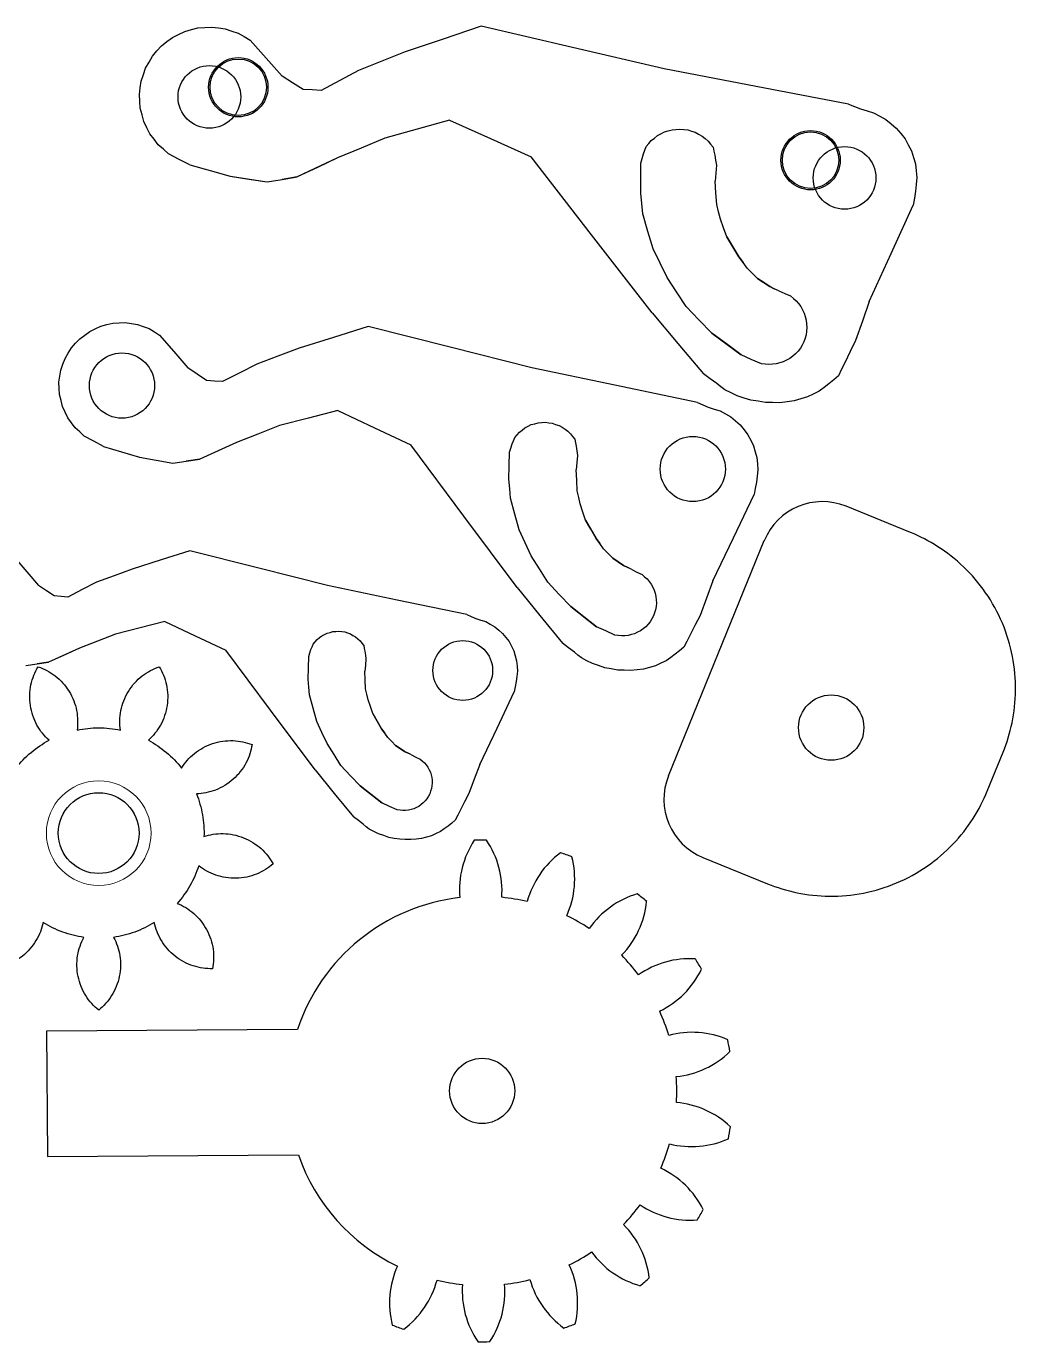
# Model space of a CAD drawing. Header units: inches. Extents: x 1.09 to 8.83, y 12.33 to 17.56.
# Drawn here: x 6.515 to 8.487, y 12.326 to 14.949 of the extents above; entities that cross this region are included whole.
import ezdxf

# ---------------------------------------------------------------- set-up
doc = ezdxf.new("R2010")
doc.units = ezdxf.units.IN
doc.header["$MEASUREMENT"] = 0
doc.linetypes.add('CENTERX2', pattern=[0.8, 0.5, -0.1, 0.1, -0.1])

msp = doc.modelspace()

# ---------------------------------------------------------------- linework, layer by layer
at = {"color": 7, "linetype": 'Continuous', "lineweight": 25}
for p, q in [((7.4215, 14.9488), (7.3456, 14.9232)), ((7.6036, 14.9064), (7.4215, 14.9488)), ((6.795, 14.9182), (6.8059, 14.9265)), ((6.8059, 14.9265), (6.8181, 14.9325)), ((6.8181, 14.9325), (6.8304, 14.9386)), ((6.8304, 14.9386), (6.8436, 14.9421)), ((6.8436, 14.9421), (6.8568, 14.9456)), ((6.8568, 14.9456), (6.8705, 14.9465)), ((6.8705, 14.9465), (6.8841, 14.9474)), ((6.8841, 14.9474), (6.8977, 14.9456)), ((6.8977, 14.9456), (6.9112, 14.9438)), ((6.9112, 14.9438), (6.9242, 14.9394)), ((6.9242, 14.9394), (6.9371, 14.935)), ((6.9371, 14.935), (6.949, 14.9282)), ((6.949, 14.9282), (6.9608, 14.9213)), ((7.3456, 14.9232), (7.2698, 14.8976)), ((6.7661, 14.8893), (6.7751, 14.8996)), ((6.7751, 14.8996), (6.7842, 14.9099)), ((6.7842, 14.9099), (6.795, 14.9182)), ((6.9608, 14.9213), (6.9926, 14.8855)), ((7.2698, 14.8976), (7.2234, 14.8793)), ((7.7858, 14.864), (7.6036, 14.9064)), ((6.7524, 14.8656), (6.7593, 14.8775)), ((6.7593, 14.8775), (6.7661, 14.8893)), ((6.9926, 14.8855), (7.0243, 14.8497)), ((7.2234, 14.8793), (7.1769, 14.861)), ((6.7436, 14.8397), (6.748, 14.8527)), ((6.748, 14.8527), (6.7524, 14.8656)), ((7.0453, 14.8363), (7.0243, 14.8497)), ((7.1769, 14.861), (7.1395, 14.8409)), ((7.9698, 14.8289), (7.7858, 14.864)), ((6.74, 14.8126), (6.7418, 14.8262)), ((6.7418, 14.8262), (6.7436, 14.8397)), ((7.0663, 14.8229), (7.0453, 14.8363)), ((7.0842, 14.8218), (7.0663, 14.8229)), ((7.1021, 14.8208), (7.0842, 14.8218)), ((7.1395, 14.8409), (7.1021, 14.8208)), ((8.1537, 14.7937), (7.9698, 14.8289)), ((6.7409, 14.799), (6.74, 14.8126)), ((6.7418, 14.7853), (6.7409, 14.799)), ((8.1537, 14.7937), (8.1656, 14.7889)), ((6.7453, 14.7721), (6.7418, 14.7853)), ((6.7488, 14.7589), (6.7453, 14.7721)), ((8.1656, 14.7889), (8.1775, 14.7841)), ((8.1775, 14.7841), (8.1906, 14.7801)), ((8.1906, 14.7801), (8.2037, 14.7762)), ((8.2037, 14.7762), (8.2157, 14.7697)), ((8.2157, 14.7697), (8.2278, 14.7633)), ((6.7549, 14.7466), (6.7488, 14.7589)), ((6.7609, 14.7344), (6.7549, 14.7466)), ((7.2938, 14.7436), (7.2293, 14.7257)), ((7.3583, 14.7614), (7.2938, 14.7436)), ((7.3583, 14.7614), (7.4396, 14.7249)), ((7.7867, 14.7381), (7.7942, 14.7403)), ((7.7942, 14.7403), (7.8018, 14.7425)), ((7.8018, 14.7425), (7.8096, 14.7432)), ((7.8096, 14.7432), (7.8174, 14.7439)), ((7.8174, 14.7439), (7.8252, 14.7431)), ((7.8252, 14.7431), (7.833, 14.7422)), ((7.833, 14.7422), (7.8405, 14.7398)), ((7.8405, 14.7398), (7.848, 14.7375)), ((8.2278, 14.7633), (8.2384, 14.7546)), ((8.2384, 14.7546), (8.2489, 14.7459)), ((8.2489, 14.7459), (8.2576, 14.7353)), ((6.7692, 14.7235), (6.7609, 14.7344)), ((6.7776, 14.7126), (6.7692, 14.7235)), ((6.7878, 14.7036), (6.7776, 14.7126)), ((7.2293, 14.7257), (7.1822, 14.7061)), ((7.4396, 14.7249), (7.5209, 14.6884)), ((7.7504, 14.7089), (7.7555, 14.715)), ((7.7555, 14.715), (7.7605, 14.721)), ((7.7605, 14.721), (7.7666, 14.7259)), ((7.7666, 14.7259), (7.7728, 14.7309)), ((7.7728, 14.7309), (7.7797, 14.7345)), ((7.7797, 14.7345), (7.7867, 14.7381)), ((7.848, 14.7375), (7.8548, 14.7337)), ((7.8548, 14.7337), (7.8617, 14.7299)), ((7.8617, 14.7299), (7.8677, 14.7249)), ((7.8677, 14.7249), (7.8737, 14.7198)), ((7.8737, 14.7198), (7.8786, 14.7137)), ((7.8786, 14.7137), (7.8836, 14.7075)), ((8.2576, 14.7353), (8.2663, 14.7247)), ((8.2663, 14.7247), (8.2727, 14.7127)), ((8.2727, 14.7127), (8.2791, 14.7006)), ((6.7981, 14.6946), (6.7878, 14.7036)), ((6.8195, 14.6834), (6.7981, 14.6946)), ((7.1352, 14.6864), (7.0547, 14.6484)), ((7.1352, 14.6864), (7.0949, 14.6674)), ((7.1822, 14.7061), (7.1352, 14.6864)), ((7.6414, 14.5329), (7.5209, 14.6884)), ((7.7421, 14.6854), (7.7448, 14.6947)), ((7.7448, 14.6947), (7.7476, 14.7018)), ((7.7476, 14.7018), (7.7504, 14.7089)), ((7.8836, 14.7075), (7.8852, 14.6999)), ((7.8852, 14.6999), (7.8869, 14.6922)), ((7.8869, 14.6922), (7.8885, 14.6821)), ((8.2791, 14.7006), (8.2831, 14.6875)), ((8.2831, 14.6875), (8.2871, 14.6744)), ((6.8408, 14.6723), (6.8195, 14.6834)), ((6.8408, 14.6723), (6.8808, 14.6612)), ((6.8808, 14.6612), (6.9209, 14.65)), ((6.8808, 14.6612), (6.9209, 14.65)), ((7.0949, 14.6674), (7.0547, 14.6484)), ((7.7394, 14.6462), (7.7395, 14.676)), ((7.7395, 14.676), (7.7421, 14.6854)), ((7.8885, 14.6821), (7.8902, 14.672)), ((7.8902, 14.672), (7.889, 14.6561)), ((8.2871, 14.6744), (8.2884, 14.6608)), ((8.2884, 14.6608), (8.2897, 14.6472)), ((6.9209, 14.65), (6.9209, 14.65)), ((6.9209, 14.65), (6.9949, 14.6386)), ((6.9209, 14.65), (6.9579, 14.6443)), ((6.9579, 14.6443), (6.9949, 14.6386)), ((6.9949, 14.6386), (7.0248, 14.6435)), ((7.0248, 14.6435), (7.0547, 14.6484)), ((7.0547, 14.6484), (7.0248, 14.6435)), ((7.0547, 14.6484), (7.0547, 14.6484)), ((7.7393, 14.6164), (7.7394, 14.6462)), ((7.889, 14.6561), (7.8878, 14.6402)), ((7.8893, 14.617), (7.8878, 14.6402)), ((8.2897, 14.6472), (8.2884, 14.6336)), ((7.7415, 14.5955), (7.7393, 14.6164)), ((7.8908, 14.5937), (7.8893, 14.617)), ((8.287, 14.62), (8.2848, 14.6062)), ((8.2884, 14.6336), (8.287, 14.62)), ((7.7436, 14.5746), (7.7415, 14.5955)), ((7.8945, 14.5792), (7.8908, 14.5937)), ((8.2387, 14.4961), (8.2826, 14.5924)), ((8.2848, 14.6062), (8.2826, 14.5924)), ((7.7538, 14.5397), (7.7436, 14.5746)), ((7.8982, 14.5646), (7.8945, 14.5792)), ((7.9045, 14.5469), (7.8982, 14.5646)), ((7.7619, 14.3773), (7.6414, 14.5329)), ((7.7639, 14.5048), (7.7538, 14.5397)), ((7.9108, 14.5292), (7.9045, 14.5469)), ((7.9228, 14.5092), (7.9108, 14.5292)), ((7.9108, 14.5292), (7.9349, 14.4892)), ((7.7779, 14.4764), (7.7639, 14.5048)), ((7.9349, 14.4892), (7.9228, 14.5092)), ((7.9434, 14.4778), (7.9349, 14.4892)), ((7.9349, 14.4892), (7.9349, 14.4892)), ((7.9349, 14.4892), (7.9434, 14.4778)), ((7.9518, 14.4663), (7.9434, 14.4778)), ((8.1949, 14.3998), (8.2387, 14.4961)), ((7.7919, 14.4479), (7.7779, 14.4764)), ((7.9621, 14.4561), (7.9518, 14.4663)), ((7.9724, 14.446), (7.9621, 14.4561)), ((7.8108, 14.4191), (7.7919, 14.4479)), ((7.9845, 14.438), (7.9724, 14.446)), ((7.9724, 14.446), (7.9966, 14.43)), ((7.9966, 14.43), (7.9845, 14.438)), ((8.0057, 14.4257), (7.9966, 14.43)), ((7.9966, 14.43), (7.9966, 14.43)), ((7.9966, 14.43), (8.0057, 14.4257)), ((8.0148, 14.4214), (8.0057, 14.4257)), ((7.8297, 14.3902), (7.8108, 14.4191)), ((8.0148, 14.4214), (8.0264, 14.4162)), ((8.0264, 14.4162), (8.0379, 14.4111)), ((8.0379, 14.4111), (8.0436, 14.4064)), ((8.0436, 14.4064), (8.0493, 14.4016)), ((8.0493, 14.4016), (8.0539, 14.3959)), ((8.1949, 14.3998), (8.1813, 14.3612)), ((7.7619, 14.3773), (7.8133, 14.3166)), ((7.8555, 14.3637), (7.8297, 14.3902)), ((8.0539, 14.3959), (8.0585, 14.3902)), ((8.0585, 14.3902), (8.0619, 14.3836)), ((8.0619, 14.3836), (8.0653, 14.3771)), ((8.0653, 14.3771), (8.0674, 14.3701)), ((6.6409, 14.3405), (6.6521, 14.3458)), ((6.6521, 14.3458), (6.6632, 14.351)), ((6.6632, 14.351), (6.6752, 14.354)), ((6.6752, 14.354), (6.6872, 14.3569)), ((6.6872, 14.3569), (6.6995, 14.3575)), ((6.6995, 14.3575), (6.7118, 14.3581)), ((6.7118, 14.3581), (6.724, 14.3562)), ((6.724, 14.3562), (6.7362, 14.3544)), ((6.7362, 14.3544), (6.7477, 14.3502)), ((6.7477, 14.3502), (6.7593, 14.346)), ((6.7593, 14.346), (6.7699, 14.3397)), ((7.1958, 14.3504), (7.1271, 14.3286)), ((7.3592, 14.3092), (7.1958, 14.3504)), ((7.8814, 14.3372), (7.8555, 14.3637)), ((8.0674, 14.3701), (8.0695, 14.363)), ((8.0695, 14.363), (8.0701, 14.3557)), ((8.0708, 14.3484), (8.07, 14.3411)), ((8.0701, 14.3557), (8.0708, 14.3484)), ((8.1813, 14.3612), (8.1677, 14.3226)), ((6.6128, 14.3168), (6.6211, 14.3259)), ((6.6211, 14.3259), (6.631, 14.3332)), ((6.631, 14.3332), (6.6409, 14.3405)), ((6.7699, 14.3397), (6.7804, 14.3333)), ((6.7804, 14.3333), (6.8084, 14.3005)), ((7.1271, 14.3286), (7.0584, 14.3068)), ((7.8814, 14.3372), (7.9394, 14.2935)), ((7.9104, 14.3154), (7.8814, 14.3372)), ((8.0648, 14.3197), (8.0612, 14.3133)), ((8.067, 14.3267), (8.0648, 14.3197)), ((8.0692, 14.3338), (8.067, 14.3267)), ((8.07, 14.3411), (8.0692, 14.3338)), ((8.1677, 14.3226), (8.1569, 14.3003)), ((6.5918, 14.2866), (6.5981, 14.2971)), ((6.5981, 14.2971), (6.6045, 14.3077)), ((6.6045, 14.3077), (6.6128, 14.3168)), ((6.8084, 14.3005), (6.8364, 14.2678)), ((7.0584, 14.3068), (7.0162, 14.2911)), ((7.5226, 14.268), (7.3592, 14.3092)), ((7.8133, 14.3166), (7.8648, 14.2558)), ((7.9394, 14.2935), (7.9104, 14.3154)), ((7.9394, 14.2935), (7.9394, 14.2935)), ((7.9598, 14.2848), (7.9394, 14.2935)), ((7.9598, 14.2848), (7.9394, 14.2935)), ((8.0482, 14.2956), (8.0425, 14.2911)), ((8.053, 14.3013), (8.0482, 14.2956)), ((8.0577, 14.3069), (8.053, 14.3013)), ((8.0612, 14.3133), (8.0577, 14.3069)), ((8.1569, 14.3003), (8.146, 14.278)), ((6.5834, 14.2634), (6.5876, 14.275)), ((6.5876, 14.275), (6.5918, 14.2866)), ((6.8551, 14.2553), (6.8364, 14.2678)), ((6.9741, 14.2754), (6.9401, 14.2579)), ((7.0162, 14.2911), (6.9741, 14.2754)), ((7.6877, 14.2333), (7.5226, 14.268)), ((7.9801, 14.276), (7.9598, 14.2848)), ((7.9874, 14.2752), (7.9801, 14.276)), ((7.9948, 14.2744), (7.9874, 14.2752)), ((8.0021, 14.275), (7.9948, 14.2744)), ((8.0095, 14.2756), (8.0021, 14.275)), ((8.0166, 14.2777), (8.0095, 14.2756)), ((8.0236, 14.2797), (8.0166, 14.2777)), ((8.0302, 14.2831), (8.0236, 14.2797)), ((8.0367, 14.2865), (8.0302, 14.2831)), ((8.0425, 14.2911), (8.0367, 14.2865)), ((8.146, 14.278), (8.1397, 14.2649)), ((6.5797, 14.239), (6.5816, 14.2512)), ((6.5816, 14.2512), (6.5834, 14.2634)), ((6.8738, 14.2428), (6.8551, 14.2553)), ((6.8899, 14.2416), (6.8738, 14.2428)), ((6.906, 14.2404), (6.8899, 14.2416)), ((6.9401, 14.2579), (6.906, 14.2404)), ((7.878, 14.2462), (7.8648, 14.2558)), ((7.8912, 14.2365), (7.878, 14.2462)), ((8.124, 14.244), (8.1146, 14.2362)), ((8.1334, 14.2519), (8.124, 14.244)), ((8.1397, 14.2649), (8.1334, 14.2519)), ((6.5803, 14.2267), (6.5797, 14.239)), ((6.5809, 14.2144), (6.5803, 14.2267)), ((6.5838, 14.2025), (6.5809, 14.2144)), ((7.8528, 14.1986), (7.6877, 14.2333)), ((7.8991, 14.2303), (7.8912, 14.2365)), ((7.907, 14.2242), (7.8991, 14.2303)), ((7.9194, 14.218), (7.907, 14.2242)), ((7.9318, 14.2119), (7.9194, 14.218)), ((8.0832, 14.2156), (8.0715, 14.2098)), ((8.0949, 14.2214), (8.0832, 14.2156)), ((8.1048, 14.2288), (8.0949, 14.2214)), ((8.1146, 14.2362), (8.1048, 14.2288)), ((6.5868, 14.1905), (6.5838, 14.2025)), ((6.592, 14.1794), (6.5868, 14.1905)), ((7.8528, 14.1986), (7.8635, 14.194)), ((7.8635, 14.194), (7.8741, 14.1895)), ((7.8741, 14.1895), (7.8858, 14.1857)), ((7.9454, 14.2076), (7.9318, 14.2119)), ((7.9591, 14.2034), (7.9454, 14.2076)), ((7.9734, 14.2011), (7.9591, 14.2034)), ((7.9878, 14.1988), (7.9734, 14.2011)), ((8.0023, 14.1985), (7.9878, 14.1988)), ((8.0168, 14.1983), (8.0023, 14.1985)), ((8.031, 14.2002), (8.0168, 14.1983)), ((8.0451, 14.2021), (8.031, 14.2002)), ((8.0583, 14.206), (8.0451, 14.2021)), ((8.0715, 14.2098), (8.0583, 14.206)), ((6.5973, 14.1682), (6.592, 14.1794)), ((6.6046, 14.1583), (6.5973, 14.1682)), ((7.0774, 14.1676), (7.019, 14.1526)), ((7.1358, 14.1827), (7.0774, 14.1676)), ((7.1358, 14.1827), (7.2084, 14.1484)), ((7.8858, 14.1857), (7.8975, 14.1819)), ((7.8975, 14.1819), (7.9083, 14.1759)), ((7.9083, 14.1759), (7.919, 14.1699)), ((7.919, 14.1699), (7.9284, 14.1619)), ((7.9284, 14.1619), (7.9378, 14.1539)), ((6.6119, 14.1484), (6.6046, 14.1583)), ((6.621, 14.1401), (6.6119, 14.1484)), ((6.6301, 14.1318), (6.621, 14.1401)), ((6.9763, 14.1357), (6.9336, 14.1188)), ((7.019, 14.1526), (6.9763, 14.1357)), ((7.2084, 14.1484), (7.281, 14.1142)), ((7.4928, 14.1342), (7.4974, 14.1396)), ((7.4974, 14.1396), (7.503, 14.1439)), ((7.503, 14.1439), (7.5086, 14.1482)), ((7.5086, 14.1482), (7.515, 14.1514)), ((7.515, 14.1514), (7.5213, 14.1546)), ((7.5213, 14.1546), (7.5281, 14.1564)), ((7.5281, 14.1564), (7.5349, 14.1583)), ((7.5349, 14.1583), (7.542, 14.1588)), ((7.542, 14.1588), (7.5491, 14.1593)), ((7.5491, 14.1593), (7.5561, 14.1584)), ((7.5561, 14.1584), (7.5631, 14.1575)), ((7.5631, 14.1575), (7.5698, 14.1552)), ((7.5698, 14.1552), (7.5765, 14.153)), ((7.5765, 14.153), (7.5826, 14.1494)), ((7.5826, 14.1494), (7.5887, 14.1459)), ((7.5887, 14.1459), (7.5941, 14.1413)), ((7.5941, 14.1413), (7.5994, 14.1366)), ((7.5994, 14.1366), (7.6037, 14.131)), ((7.9378, 14.1539), (7.9454, 14.1442)), ((7.9454, 14.1442), (7.953, 14.1346)), ((6.6491, 14.1214), (6.6301, 14.1318)), ((6.6682, 14.111), (6.6491, 14.1214)), ((6.6682, 14.111), (6.7041, 14.1003)), ((6.9336, 14.1188), (6.8604, 14.0859)), ((6.9336, 14.1188), (6.897, 14.1024)), ((7.387, 13.9721), (7.281, 14.1142)), ((7.4803, 14.1078), (7.4829, 14.1162)), ((7.4829, 14.1162), (7.4855, 14.1225)), ((7.4855, 14.1225), (7.4881, 14.1289)), ((7.4881, 14.1289), (7.4928, 14.1342)), ((7.6037, 14.131), (7.608, 14.1254)), ((7.608, 14.1254), (7.6094, 14.1185)), ((7.6094, 14.1185), (7.6108, 14.1115)), ((7.6108, 14.1115), (7.6121, 14.1024)), ((7.953, 14.1346), (7.9586, 14.1236)), ((7.9586, 14.1236), (7.9642, 14.1126)), ((7.9642, 14.1126), (7.9676, 14.1007)), ((6.7041, 14.1003), (6.74, 14.0896)), ((6.7041, 14.1003), (6.74, 14.0896)), ((6.74, 14.0896), (6.7732, 14.0838)), ((6.74, 14.0896), (6.8064, 14.0781)), ((6.74, 14.0896), (6.74, 14.0896)), ((6.7732, 14.0838), (6.8064, 14.0781)), ((6.8334, 14.082), (6.8604, 14.0859)), ((6.8604, 14.0859), (6.8334, 14.082)), ((6.897, 14.1024), (6.8604, 14.0859)), ((6.8604, 14.0859), (6.8604, 14.0859)), ((7.4771, 14.0725), (7.4777, 14.0994)), ((7.4777, 14.0994), (7.4803, 14.1078)), ((7.6121, 14.1024), (7.6134, 14.0933)), ((7.6134, 14.0933), (7.6121, 14.079)), ((7.9676, 14.1007), (7.971, 14.0889)), ((7.971, 14.0889), (7.9719, 14.0766)), ((6.8064, 14.0781), (6.8334, 14.082)), ((7.4766, 14.0457), (7.4771, 14.0725)), ((7.6121, 14.079), (7.6107, 14.0647)), ((7.6117, 14.0437), (7.6107, 14.0647)), ((7.9729, 14.0643), (7.9715, 14.0521)), ((7.9719, 14.0766), (7.9729, 14.0643)), ((7.4782, 14.0268), (7.4766, 14.0457)), ((7.6127, 14.0228), (7.6117, 14.0437)), ((7.97, 14.0399), (7.9678, 14.0275)), ((7.9715, 14.0521), (7.97, 14.0399)), ((7.4798, 14.008), (7.4782, 14.0268)), ((7.4884, 13.9764), (7.4798, 14.008)), ((7.6158, 14.0096), (7.6127, 14.0228)), ((7.6189, 13.9964), (7.6158, 14.0096)), ((7.9245, 13.929), (7.9655, 14.0151)), ((7.9678, 14.0275), (7.9655, 14.0151)), ((7.6242, 13.9804), (7.6189, 13.9964)), ((7.6296, 13.9643), (7.6242, 13.9804)), ((8.2773, 13.9395), (8.1486, 13.9919)), ((7.493, 13.83), (7.387, 13.9721)), ((7.4969, 13.9448), (7.4884, 13.9764)), ((7.6401, 13.9461), (7.6296, 13.9643)), ((7.6296, 13.9643), (7.6506, 13.9279)), ((7.5091, 13.9189), (7.4969, 13.9448)), ((7.6506, 13.9279), (7.6401, 13.9461)), ((7.6581, 13.9174), (7.6506, 13.9279)), ((7.6506, 13.9279), (7.6506, 13.9279)), ((7.6506, 13.9279), (7.6581, 13.9174)), ((7.8834, 13.843), (7.9245, 13.929)), ((6.8408, 13.9033), (6.7831, 13.885)), ((6.9781, 13.8687), (6.8408, 13.9033)), ((7.5212, 13.8931), (7.5091, 13.9189)), ((7.6655, 13.907), (7.6581, 13.9174)), ((7.6746, 13.8977), (7.6655, 13.907)), ((7.7949, 13.4546), (7.9857, 13.9233)), ((6.4919, 13.8889), (6.5154, 13.8614)), ((6.7831, 13.885), (6.7254, 13.8667)), ((7.5377, 13.8668), (7.5212, 13.8931)), ((7.6837, 13.8883), (7.6746, 13.8977)), ((7.6945, 13.8809), (7.6837, 13.8883)), ((7.6837, 13.8883), (7.7052, 13.8735)), ((7.7052, 13.8735), (7.6945, 13.8809)), ((7.7134, 13.8695), (7.7052, 13.8735)), ((7.7052, 13.8735), (7.7052, 13.8735)), ((7.7052, 13.8735), (7.7134, 13.8695)), ((6.5154, 13.8614), (6.5389, 13.8339)), ((6.69, 13.8535), (6.6546, 13.8403)), ((6.7254, 13.8667), (6.69, 13.8535)), ((7.1153, 13.8341), (6.9781, 13.8687)), ((7.5542, 13.8404), (7.5377, 13.8668)), ((7.7215, 13.8655), (7.7134, 13.8695)), ((7.7215, 13.8655), (7.7318, 13.8606)), ((7.7318, 13.8606), (7.7422, 13.8558)), ((7.7422, 13.8558), (7.7472, 13.8515)), ((7.7472, 13.8515), (7.7522, 13.8471)), ((7.7522, 13.8471), (7.7563, 13.8419)), ((6.5546, 13.8234), (6.5389, 13.8339)), ((6.5704, 13.813), (6.5546, 13.8234)), ((6.626, 13.8256), (6.5974, 13.8109)), ((6.6546, 13.8403), (6.626, 13.8256)), ((7.254, 13.8049), (7.1153, 13.8341)), ((7.493, 13.83), (7.5383, 13.7744)), ((7.5771, 13.8162), (7.5542, 13.8404)), ((7.7563, 13.8419), (7.7604, 13.8366)), ((7.7604, 13.8366), (7.7633, 13.8307)), ((7.7633, 13.8307), (7.7663, 13.8248)), ((7.7663, 13.8248), (7.768, 13.8184)), ((7.8834, 13.843), (7.8705, 13.8085)), ((6.5839, 13.8119), (6.5704, 13.813)), ((6.5974, 13.8109), (6.5839, 13.8119)), ((7.3927, 13.7758), (7.254, 13.8049)), ((7.5999, 13.7919), (7.5771, 13.8162)), ((7.768, 13.8184), (7.7698, 13.812)), ((7.7698, 13.812), (7.7703, 13.8054)), ((7.7707, 13.7988), (7.7699, 13.7922)), ((7.7703, 13.8054), (7.7707, 13.7988)), ((7.8705, 13.8085), (7.8576, 13.774)), ((7.3927, 13.7758), (7.4017, 13.772)), ((7.4017, 13.772), (7.4106, 13.7682)), ((7.5383, 13.7744), (7.5836, 13.7189)), ((7.6257, 13.7717), (7.5999, 13.7919)), ((7.5999, 13.7919), (7.6515, 13.7516)), ((7.6515, 13.7516), (7.6257, 13.7717)), ((7.7648, 13.7731), (7.7615, 13.7674)), ((7.767, 13.7794), (7.7648, 13.7731)), ((7.7691, 13.7856), (7.767, 13.7794)), ((7.7699, 13.7922), (7.7691, 13.7856)), ((7.8576, 13.774), (7.8475, 13.754)), ((6.7414, 13.7498), (6.6924, 13.7372)), ((6.7905, 13.7624), (6.7414, 13.7498)), ((6.7905, 13.7624), (6.8514, 13.7336)), ((7.1257, 13.7419), (7.1316, 13.7423)), ((7.1316, 13.7423), (7.1376, 13.7428)), ((7.1376, 13.7428), (7.1435, 13.742)), ((7.4106, 13.7682), (7.4204, 13.765)), ((7.4204, 13.765), (7.4303, 13.7618)), ((7.4303, 13.7618), (7.4393, 13.7567)), ((7.4393, 13.7567), (7.4483, 13.7517)), ((7.4483, 13.7517), (7.4562, 13.745)), ((7.4562, 13.745), (7.4641, 13.7382)), ((7.6697, 13.7433), (7.6515, 13.7516)), ((7.6515, 13.7516), (7.6515, 13.7516)), ((7.6697, 13.7433), (7.6515, 13.7516)), ((7.6878, 13.7351), (7.6697, 13.7433)), ((7.739, 13.7436), (7.7331, 13.7406)), ((7.7443, 13.7476), (7.739, 13.7436)), ((7.7495, 13.7517), (7.7443, 13.7476)), ((7.7539, 13.7566), (7.7495, 13.7517)), ((7.7582, 13.7616), (7.7539, 13.7566)), ((7.7615, 13.7674), (7.7582, 13.7616)), ((7.8475, 13.754), (7.8373, 13.7341)), ((6.6565, 13.723), (6.6206, 13.7088)), ((6.6924, 13.7372), (6.6565, 13.723)), ((6.8514, 13.7336), (6.9124, 13.7049)), ((7.0842, 13.7119), (7.0864, 13.7172)), ((7.0864, 13.7172), (7.0903, 13.7217)), ((7.0903, 13.7217), (7.0942, 13.7262)), ((7.0942, 13.7262), (7.0989, 13.7299)), ((7.0989, 13.7299), (7.1036, 13.7335)), ((7.1036, 13.7335), (7.1089, 13.7362)), ((7.1089, 13.7362), (7.1143, 13.7388)), ((7.1143, 13.7388), (7.12, 13.7404)), ((7.12, 13.7404), (7.1257, 13.7419)), ((7.1435, 13.742), (7.1493, 13.7413)), ((7.1493, 13.7413), (7.155, 13.7394)), ((7.155, 13.7394), (7.1606, 13.7375)), ((7.1606, 13.7375), (7.1658, 13.7345)), ((7.1658, 13.7345), (7.1709, 13.7315)), ((7.1709, 13.7315), (7.1754, 13.7276)), ((7.1754, 13.7276), (7.1799, 13.7237)), ((7.1799, 13.7237), (7.1835, 13.719)), ((7.1835, 13.719), (7.1871, 13.7143)), ((7.4641, 13.7382), (7.4705, 13.7301)), ((7.4705, 13.7301), (7.4769, 13.722)), ((7.4769, 13.722), (7.4816, 13.7128)), ((7.5954, 13.7099), (7.5836, 13.7189)), ((7.6944, 13.7342), (7.6878, 13.7351)), ((7.701, 13.7334), (7.6944, 13.7342)), ((7.7076, 13.7338), (7.701, 13.7334)), ((7.7143, 13.7343), (7.7076, 13.7338)), ((7.7207, 13.736), (7.7143, 13.7343)), ((7.7271, 13.7377), (7.7207, 13.736)), ((7.7331, 13.7406), (7.7271, 13.7377)), ((7.8314, 13.7225), (7.8255, 13.7109)), ((7.8373, 13.7341), (7.8314, 13.7225)), ((6.6206, 13.7088), (6.5591, 13.6811)), ((6.5898, 13.695), (6.5591, 13.6811)), ((6.6206, 13.7088), (6.5898, 13.695)), ((7.0014, 13.5855), (6.9124, 13.7049)), ((7.0772, 13.6699), (7.0776, 13.6924)), ((7.0776, 13.6924), (7.0798, 13.6995)), ((7.0798, 13.6995), (7.082, 13.7066)), ((7.082, 13.7066), (7.0842, 13.7119)), ((7.1871, 13.7143), (7.1883, 13.7085)), ((7.1883, 13.7085), (7.1894, 13.7027)), ((7.1894, 13.7027), (7.1905, 13.695)), ((7.1905, 13.695), (7.1916, 13.6874)), ((7.4816, 13.7128), (7.4863, 13.7036)), ((7.4863, 13.7036), (7.4891, 13.6936)), ((7.4891, 13.6936), (7.492, 13.6836)), ((7.6071, 13.701), (7.5954, 13.7099)), ((7.6141, 13.6953), (7.6071, 13.701)), ((7.6211, 13.6896), (7.6141, 13.6953)), ((7.7994, 13.6905), (7.7904, 13.684)), ((7.8083, 13.697), (7.7994, 13.6905)), ((7.8169, 13.7039), (7.8083, 13.697)), ((7.8255, 13.7109), (7.8169, 13.7039)), ((6.5138, 13.6745), (6.5364, 13.6778)), ((6.5364, 13.6778), (6.5591, 13.6811)), ((6.5591, 13.6811), (6.5364, 13.6778)), ((6.5591, 13.6811), (6.5591, 13.6811)), ((7.0767, 13.6474), (7.0772, 13.6699)), ((7.1905, 13.6753), (7.1894, 13.6633)), ((7.1916, 13.6874), (7.1905, 13.6753)), ((7.492, 13.6836), (7.4928, 13.6733)), ((7.4928, 13.6733), (7.4936, 13.663)), ((7.6322, 13.6839), (7.6211, 13.6896)), ((7.6433, 13.6782), (7.6322, 13.6839)), ((7.6555, 13.6741), (7.6433, 13.6782)), ((7.6677, 13.67), (7.6555, 13.6741)), ((7.6806, 13.6677), (7.6677, 13.67)), ((7.6935, 13.6654), (7.6806, 13.6677)), ((7.7066, 13.665), (7.6935, 13.6654)), ((7.7196, 13.6645), (7.7066, 13.665)), ((7.7324, 13.666), (7.7196, 13.6645)), ((7.7451, 13.6674), (7.7324, 13.666)), ((7.7571, 13.6707), (7.7451, 13.6674)), ((7.769, 13.674), (7.7571, 13.6707)), ((7.7797, 13.679), (7.769, 13.674)), ((7.7904, 13.684), (7.7797, 13.679)), ((7.078, 13.6315), (7.0767, 13.6474)), ((7.1902, 13.6457), (7.1894, 13.6633)), ((7.191, 13.6281), (7.1902, 13.6457)), ((7.4912, 13.6424), (7.4893, 13.632)), ((7.4924, 13.6527), (7.4912, 13.6424)), ((7.4936, 13.663), (7.4924, 13.6527)), ((7.0794, 13.6157), (7.078, 13.6315)), ((7.0866, 13.5891), (7.0794, 13.6157)), ((7.1936, 13.617), (7.191, 13.6281)), ((7.1962, 13.6059), (7.1936, 13.617)), ((7.4529, 13.5494), (7.4874, 13.6216)), ((7.4893, 13.632), (7.4874, 13.6216)), ((7.0905, 13.4662), (7.0014, 13.5855)), ((7.0938, 13.5626), (7.0866, 13.5891)), ((7.2007, 13.5925), (7.1962, 13.6059)), ((7.2052, 13.579), (7.2007, 13.5925)), ((7.104, 13.5409), (7.0938, 13.5626)), ((7.2141, 13.5637), (7.2052, 13.579)), ((7.2052, 13.579), (7.2229, 13.5484)), ((7.2229, 13.5484), (7.2141, 13.5637)), ((7.1142, 13.5192), (7.104, 13.5409)), ((7.2291, 13.5396), (7.2229, 13.5484)), ((7.2229, 13.5484), (7.2229, 13.5484)), ((7.2229, 13.5484), (7.2291, 13.5396)), ((7.2354, 13.5309), (7.2291, 13.5396)), ((7.4184, 13.4771), (7.4529, 13.5494)), ((7.128, 13.4971), (7.1142, 13.5192)), ((7.243, 13.523), (7.2354, 13.5309)), ((7.2507, 13.5152), (7.243, 13.523)), ((7.2597, 13.509), (7.2507, 13.5152)), ((7.2507, 13.5152), (7.2688, 13.5027)), ((7.2688, 13.5027), (7.2597, 13.509)), ((7.1419, 13.4749), (7.128, 13.4971)), ((7.2756, 13.4994), (7.2688, 13.5027)), ((7.2688, 13.5027), (7.2688, 13.5027)), ((7.2688, 13.5027), (7.2756, 13.4994)), ((7.2824, 13.496), (7.2756, 13.4994)), ((7.2824, 13.496), (7.2911, 13.4919)), ((7.2911, 13.4919), (7.2998, 13.4879)), ((7.2998, 13.4879), (7.304, 13.4842)), ((7.304, 13.4842), (7.3082, 13.4805)), ((7.3082, 13.4805), (7.3116, 13.4761)), ((8.4301, 13.4238), (8.4618, 13.5016)), ((7.0905, 13.4662), (7.1285, 13.4195)), ((7.1611, 13.4546), (7.1419, 13.4749)), ((7.1803, 13.4342), (7.1611, 13.4546)), ((7.3116, 13.4761), (7.3151, 13.4717)), ((7.3151, 13.4717), (7.3176, 13.4667)), ((7.3176, 13.4667), (7.32, 13.4618)), ((7.32, 13.4618), (7.3215, 13.4564)), ((7.3215, 13.4564), (7.323, 13.451)), ((7.4184, 13.4771), (7.4076, 13.4481)), ((7.202, 13.4172), (7.1803, 13.4342)), ((7.1803, 13.4342), (7.2236, 13.4003)), ((7.3224, 13.4289), (7.3206, 13.4236)), ((7.3231, 13.4344), (7.3224, 13.4289)), ((7.323, 13.451), (7.3234, 13.4455)), ((7.3238, 13.4399), (7.3231, 13.4344)), ((7.3234, 13.4455), (7.3238, 13.4399)), ((7.4076, 13.4481), (7.3967, 13.4191)), ((7.1285, 13.4195), (7.1666, 13.3728)), ((7.2236, 13.4003), (7.202, 13.4172)), ((7.3096, 13.4045), (7.306, 13.4004)), ((7.3133, 13.4087), (7.3096, 13.4045)), ((7.3161, 13.4136), (7.3133, 13.4087)), ((7.3188, 13.4184), (7.3161, 13.4136)), ((7.3206, 13.4236), (7.3188, 13.4184)), ((7.3882, 13.4024), (7.3797, 13.3856)), ((7.3967, 13.4191), (7.3882, 13.4024)), ((7.2389, 13.3934), (7.2236, 13.4003)), ((7.2236, 13.4003), (7.2236, 13.4003)), ((7.2389, 13.3934), (7.2236, 13.4003)), ((7.2541, 13.3864), (7.2389, 13.3934)), ((7.2597, 13.3857), (7.2541, 13.3864)), ((7.2652, 13.385), (7.2597, 13.3857)), ((7.2708, 13.3854), (7.2652, 13.385)), ((7.2764, 13.3858), (7.2708, 13.3854)), ((7.2817, 13.3872), (7.2764, 13.3858)), ((7.2871, 13.3886), (7.2817, 13.3872)), ((7.2921, 13.3911), (7.2871, 13.3886)), ((7.2971, 13.3936), (7.2921, 13.3911)), ((7.3015, 13.397), (7.2971, 13.3936)), ((7.306, 13.4004), (7.3015, 13.397)), ((7.3748, 13.3759), (7.3698, 13.3661)), ((7.3797, 13.3856), (7.3748, 13.3759)), ((7.1765, 13.3653), (7.1666, 13.3728)), ((7.1864, 13.3578), (7.1765, 13.3653)), ((7.1922, 13.353), (7.1864, 13.3578)), ((7.1981, 13.3482), (7.1922, 13.353)), ((7.3478, 13.349), (7.3403, 13.3435)), ((7.3554, 13.3544), (7.3478, 13.349)), ((7.3626, 13.3603), (7.3554, 13.3544)), ((7.3698, 13.3661), (7.3626, 13.3603)), ((7.2074, 13.3435), (7.1981, 13.3482)), ((7.2167, 13.3387), (7.2074, 13.3435)), ((7.227, 13.3352), (7.2167, 13.3387)), ((7.2372, 13.3318), (7.227, 13.3352)), ((7.2481, 13.3298), (7.2372, 13.3318)), ((7.2589, 13.3279), (7.2481, 13.3298)), ((7.2699, 13.3275), (7.2589, 13.3279)), ((7.2809, 13.3272), (7.2699, 13.3275)), ((7.2916, 13.3284), (7.2809, 13.3272)), ((7.3023, 13.3296), (7.2916, 13.3284)), ((7.3123, 13.3324), (7.3023, 13.3296)), ((7.3223, 13.3351), (7.3123, 13.3324)), ((7.3313, 13.3393), (7.3223, 13.3351)), ((7.3403, 13.3435), (7.3313, 13.3393)), ((7.8635, 13.2917), (7.9922, 13.2393)), ((7.0551, 12.9487), (6.5551, 12.9452)), ((6.5551, 12.9452), (6.5568, 12.6952)), ((6.5568, 12.6952), (7.0568, 12.6987))]:
    msp.add_line(p, q, dxfattribs=at)
for centre, radius in [((6.8795, 14.808), 0.0625), ((8.1458, 14.6465), 0.0625), ((6.7053, 14.2325), 0.065), ((7.8432, 14.0661), 0.065), ((7.3846, 13.6645), 0.0596), ((8.119, 13.5505), 0.0651), ((6.6589, 13.3402), 0.0805), ((7.4233, 12.8262), 0.065)]:
    msp.add_circle(centre, radius, dxfattribs=at)
at = {"color": 7, "linetype": 'CENTERX2'}
for centre in [(6.9372, 14.8272), (8.078, 14.6818)]:
    msp.add_circle(centre, 0.0591, dxfattribs=at)
at = {"color": 7, "linetype": 'Continuous'}
for centre in [(6.9372, 14.8272), (8.078, 14.6818)]:
    msp.add_circle(centre, 0.0563, dxfattribs=at)
at = {"color": 7, "linetype": 'Continuous', "lineweight": 18}
msp.add_circle((6.6589, 13.3402), 0.1043, dxfattribs=at)
at = {"color": 7, "linetype": 'Continuous', "lineweight": 25}
for centre, radius, start, end in [((8.1015, 13.8761), 0.125, 67.8448, 157.8448), ((7.9106, 13.4075), 0.125, 157.8448, 247.8448), ((7.558, 13.2271), 0.18, 146.655, 184.9028), ((7.4233, 12.8262), 0.5, 89.0132, 91.7889), ((7.2829, 13.2251), 0.18, 355.8992, 34.1471), ((7.687, 13.1568), 0.18, 126.655, 164.9028), ((7.4233, 12.8262), 0.5, 69.0132, 71.7889), ((7.4278, 13.2491), 0.18, 335.8992, 14.1471), ((7.7841, 13.0467), 0.18, 106.655, 144.9028), ((7.4233, 12.8262), 0.5, 49.0132, 51.7889), ((7.4233, 12.8262), 0.388, 96.598, 161.6071), ((7.4233, 12.8262), 0.388, 76.598, 84.2041), ((7.5721, 13.222), 0.18, 315.8992, 354.1471), ((7.4233, 12.8262), 0.388, 56.598, 64.2041), ((7.4233, 12.8262), 0.388, 36.598, 44.2041), ((7.8377, 12.9099), 0.18, 86.655, 124.9028), ((7.4233, 12.8262), 0.5, 29.0132, 31.7889), ((7.6985, 13.1472), 0.18, 295.8992, 334.1471), ((7.4233, 12.8262), 0.388, 16.598, 24.2041), ((7.8414, 12.7631), 0.18, 66.655, 104.9028), ((7.7917, 13.0337), 0.18, 275.8992, 314.1471), ((7.4233, 12.8262), 0.5, 9.0132, 11.7889), ((7.4233, 12.8262), 0.388, 356.598, 4.2041), ((7.7946, 12.6239), 0.18, 46.655, 84.9028), ((7.4233, 12.8262), 0.5, 349.0132, 351.7889), ((7.4233, 12.8262), 0.388, 336.598, 344.2041), ((7.8405, 12.8952), 0.18, 255.8992, 294.1471), ((7.4233, 12.8262), 0.388, 199.1949, 244.2041), ((7.703, 12.5091), 0.18, 26.655, 64.9028), ((7.4233, 12.8262), 0.388, 316.598, 324.2041), ((7.8389, 12.7484), 0.18, 235.8992, 274.1471), ((7.4233, 12.8262), 0.5, 329.0132, 331.7889), ((7.5777, 12.4326), 0.18, 6.655, 44.9028), ((7.4233, 12.8262), 0.388, 296.598, 304.2041), ((7.7872, 12.6109), 0.18, 215.8992, 254.1471), ((7.4187, 12.4034), 0.18, 155.8992, 194.1471), ((7.4337, 12.4035), 0.18, 346.655, 24.9028), ((7.1595, 12.4957), 0.18, 306.655, 344.9028), ((7.4233, 12.8262), 0.388, 256.598, 264.2041), ((7.5636, 12.4274), 0.18, 175.8992, 214.1471), ((7.2885, 12.4254), 0.18, 326.655, 4.9028), ((7.4233, 12.8262), 0.388, 276.598, 284.2041), ((7.6916, 12.4994), 0.18, 195.8992, 234.1471), ((7.4233, 12.8262), 0.5, 309.0132, 311.7889), ((7.4233, 12.8262), 0.5, 249.0132, 251.7889), ((7.4233, 12.8262), 0.5, 289.0132, 291.7889), ((7.4233, 12.8262), 0.5, 269.0132, 271.7889)]:
    msp.add_arc(centre, radius, start, end, dxfattribs=at)
for points, knots in [([(8.4618, 13.5016), (8.4693, 13.5199), (8.4754, 13.5396), (8.484, 13.581), (8.4864, 13.6028), (8.4868, 13.6473), (8.4848, 13.67), (8.4761, 13.7151), (8.4693, 13.7374), (8.4513, 13.7801), (8.44, 13.8006), (8.4139, 13.8383), (8.3991, 13.8556), (8.3669, 13.8864), (8.3497, 13.8998), (8.314, 13.9227), (8.2957, 13.932), (8.2773, 13.9395)], [0, 0, 0, 0, 0.125, 0.125, 0.25, 0.25, 0.375, 0.375, 0.5, 0.5, 0.625, 0.625, 0.75, 0.75, 0.875, 0.875, 1, 1, 1, 1]), ([(6.5599, 13.5254), (6.5507, 13.5336), (6.5423, 13.5439), (6.5293, 13.5675), (6.5247, 13.5809), (6.5206, 13.6085), (6.5211, 13.6227), (6.5267, 13.6491), (6.5318, 13.6614), (6.5382, 13.6719)], [0, 0, 0, 0, 0.25, 0.25, 0.5, 0.5, 0.75, 0.75, 1, 1, 1, 1]), ([(6.5382, 13.6719), (6.5499, 13.668), (6.5617, 13.6618), (6.583, 13.6452), (6.5925, 13.6347), (6.6071, 13.6109), (6.6122, 13.5977), (6.6174, 13.5712), (6.6175, 13.5579), (6.6158, 13.5457)], [0, 0, 0, 0, 0.25, 0.25, 0.5, 0.5, 0.75, 0.75, 1, 1, 1, 1]), ([(6.7021, 13.5457), (6.7003, 13.5579), (6.7005, 13.5712), (6.7057, 13.5977), (6.7108, 13.6109), (6.7254, 13.6347), (6.7349, 13.6452), (6.7562, 13.6618), (6.768, 13.668), (6.7797, 13.6719)], [0, 0, 0, 0, 0.25, 0.25, 0.5, 0.5, 0.75, 0.75, 1, 1, 1, 1]), ([(6.7797, 13.6719), (6.7861, 13.6614), (6.7911, 13.6491), (6.7968, 13.6227), (6.7973, 13.6085), (6.7932, 13.5809), (6.7886, 13.5675), (6.7756, 13.5439), (6.7671, 13.5336), (6.758, 13.5254)], [0, 0, 0, 0, 0.25, 0.25, 0.5, 0.5, 0.75, 0.75, 1, 1, 1, 1]), ([(6.6158, 13.5457), (6.6299, 13.5487), (6.6444, 13.5502), (6.6735, 13.5502), (6.688, 13.5487), (6.7021, 13.5457)], [0, 0, 0, 0, 0.5, 0.5, 1, 1, 1, 1]), ([(6.4938, 13.4699), (6.5027, 13.4812), (6.5128, 13.4917), (6.5351, 13.5104), (6.5472, 13.5186), (6.5599, 13.5254)], [0, 0, 0, 0, 0.5, 0.5, 1, 1, 1, 1]), ([(6.758, 13.5254), (6.7706, 13.5186), (6.7827, 13.5104), (6.805, 13.4917), (6.8152, 13.4812), (6.8241, 13.4699)], [0, 0, 0, 0, 0.5, 0.5, 1, 1, 1, 1]), ([(6.8241, 13.4699), (6.8306, 13.4804), (6.8392, 13.4904), (6.8602, 13.5074), (6.8726, 13.5143), (6.8991, 13.5231), (6.9131, 13.525), (6.9402, 13.5241), (6.9531, 13.5212), (6.9646, 13.5167)], [0, 0, 0, 0, 0.25, 0.25, 0.5, 0.5, 0.75, 0.75, 1, 1, 1, 1]), ([(6.9646, 13.5167), (6.9627, 13.5045), (6.9587, 13.4919), (6.9461, 13.468), (6.9374, 13.4568), (6.9165, 13.4383), (6.9044, 13.431), (6.8791, 13.4213), (6.8661, 13.4188), (6.8538, 13.4184)], [0, 0, 0, 0, 0.25, 0.25, 0.5, 0.5, 0.75, 0.75, 1, 1, 1, 1]), ([(6.8538, 13.4184), (6.8591, 13.4051), (6.8632, 13.391), (6.8682, 13.3624), (6.8692, 13.3478), (6.8688, 13.3334)], [0, 0, 0, 0, 0.5, 0.5, 1, 1, 1, 1]), ([(7.9922, 13.2393), (8.0106, 13.2318), (8.0303, 13.2257), (8.0717, 13.2172), (8.0934, 13.2147), (8.1379, 13.2143), (8.1607, 13.2163), (8.2057, 13.2251), (8.228, 13.2319), (8.2708, 13.2499), (8.2912, 13.2611), (8.329, 13.2872), (8.3463, 13.3021), (8.377, 13.3342), (8.3905, 13.3515), (8.4133, 13.3871), (8.4227, 13.4055), (8.4301, 13.4238)], [0, 0, 0, 0, 0.125, 0.125, 0.25, 0.25, 0.375, 0.375, 0.5, 0.5, 0.625, 0.625, 0.75, 0.75, 0.875, 0.875, 1, 1, 1, 1]), ([(6.8688, 13.3334), (6.8805, 13.3373), (6.8936, 13.3394), (6.9206, 13.3389), (6.9345, 13.3362), (6.9605, 13.3259), (6.9725, 13.3184), (6.9925, 13.3003), (7.0006, 13.2898), (7.0065, 13.279)], [0, 0, 0, 0, 0.25, 0.25, 0.5, 0.5, 0.75, 0.75, 1, 1, 1, 1]), ([(6.8584, 13.2749), (6.854, 13.2612), (6.848, 13.2479), (6.8335, 13.2227), (6.8249, 13.2109), (6.8153, 13.2001)], [0, 0, 0, 0, 0.5, 0.5, 1, 1, 1, 1]), ([(7.0065, 13.279), (6.9972, 13.2708), (6.9861, 13.2637), (6.961, 13.2535), (6.9472, 13.2506), (6.9193, 13.2498), (6.9053, 13.252), (6.8797, 13.2608), (6.8682, 13.2673), (6.8584, 13.2749)], [0, 0, 0, 0, 0.25, 0.25, 0.5, 0.5, 0.75, 0.75, 1, 1, 1, 1]), ([(6.8153, 13.2001), (6.8268, 13.1956), (6.8382, 13.1888), (6.8585, 13.171), (6.8674, 13.16), (6.8807, 13.1355), (6.8851, 13.122), (6.8888, 13.0952), (6.8882, 13.082), (6.8858, 13.0699)], [0, 0, 0, 0, 0.25, 0.25, 0.5, 0.5, 0.75, 0.75, 1, 1, 1, 1]), ([(6.5481, 13.1619), (6.5456, 13.1499), (6.5409, 13.1374), (6.5269, 13.1143), (6.5176, 13.1036), (6.4958, 13.0863), (6.4833, 13.0796), (6.4575, 13.0713), (6.4444, 13.0696), (6.4321, 13.0699)], [0, 0, 0, 0, 0.25, 0.25, 0.5, 0.5, 0.75, 0.75, 1, 1, 1, 1]), ([(6.6292, 13.1324), (6.615, 13.1345), (6.6008, 13.138), (6.5735, 13.1479), (6.5603, 13.1543), (6.5481, 13.1619)], [0, 0, 0, 0, 0.5, 0.5, 1, 1, 1, 1]), ([(6.7698, 13.1619), (6.7575, 13.1543), (6.7444, 13.1479), (6.7171, 13.138), (6.7029, 13.1345), (6.6887, 13.1324)], [0, 0, 0, 0, 0.5, 0.5, 1, 1, 1, 1]), ([(6.8858, 13.0699), (6.8735, 13.0696), (6.8603, 13.0713), (6.8346, 13.0796), (6.8221, 13.0863), (6.8002, 13.1036), (6.7909, 13.1143), (6.777, 13.1374), (6.7723, 13.1499), (6.7698, 13.1619)], [0, 0, 0, 0, 0.25, 0.25, 0.5, 0.5, 0.75, 0.75, 1, 1, 1, 1]), ([(6.6589, 12.9873), (6.6493, 12.995), (6.6403, 13.0048), (6.626, 13.0277), (6.6207, 13.0408), (6.6151, 13.0682), (6.6148, 13.0823), (6.619, 13.109), (6.6234, 13.1215), (6.6292, 13.1324)], [0, 0, 0, 0, 0.25, 0.25, 0.5, 0.5, 0.75, 0.75, 1, 1, 1, 1]), ([(6.6887, 13.1324), (6.6945, 13.1215), (6.6989, 13.109), (6.7031, 13.0823), (6.7028, 13.0682), (6.6972, 13.0408), (6.6919, 13.0277), (6.6775, 13.0048), (6.6686, 12.995), (6.6589, 12.9873)], [0, 0, 0, 0, 0.25, 0.25, 0.5, 0.5, 0.75, 0.75, 1, 1, 1, 1])]:
    msp.add_open_spline(points, degree=3, knots=knots, dxfattribs=at)

doc.saveas('drawing.dxf')
